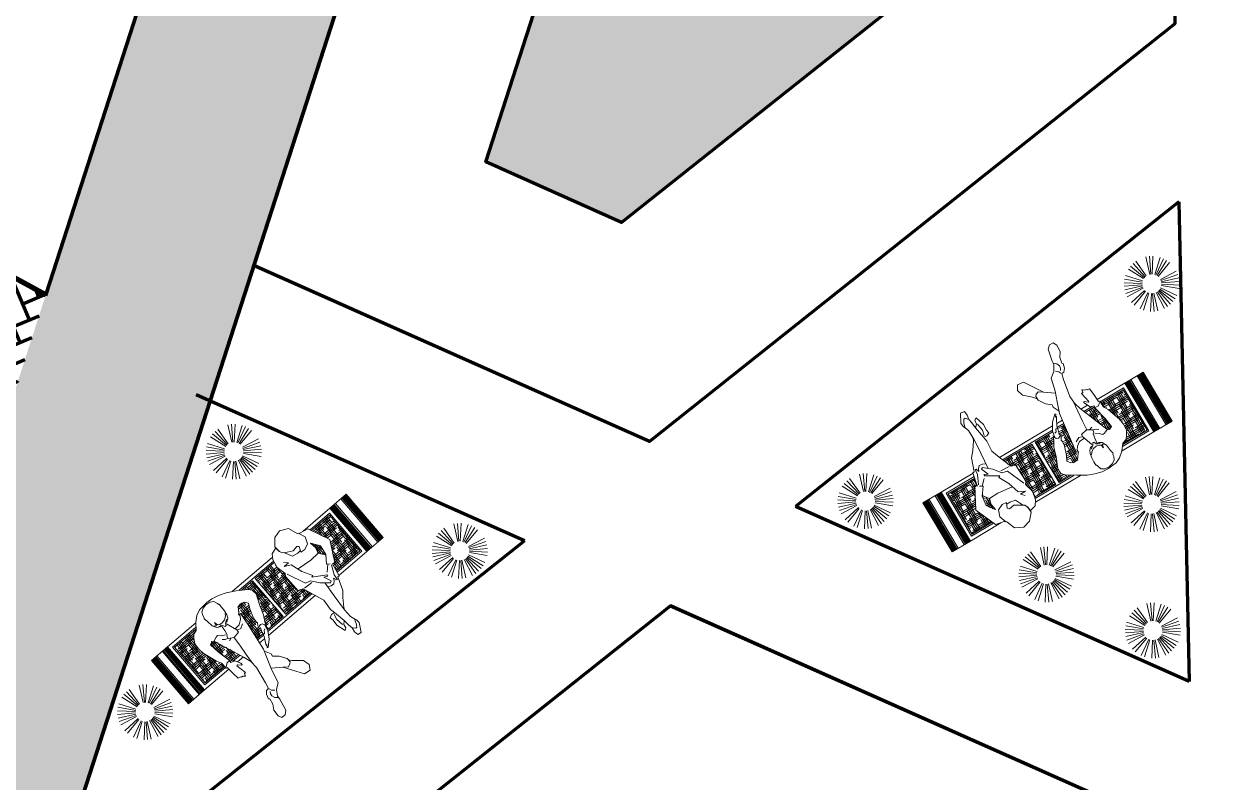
# Model space of a CAD drawing. Header units: millimetres. Extents: x 111 to 1506, y 14 to 566.
# Drawn here: x 225.98 to 238.63, y 112.55 to 120.58 of the extents above; entities that cross this region are included whole.
import ezdxf

# ---------------------------------------------------------------- set-up
doc = ezdxf.new("R2010")
doc.units = ezdxf.units.MM
for name, color, linetype, lineweight in [('G', 254, 'Continuous', 5), ('mobiliario', 45, 'Continuous', 13), ('PALMERAS114', 114, 'Continuous', 5), ('trazado', 253, 'Continuous', 5)]:
    doc.layers.add(name, color=color, linetype=linetype, lineweight=lineweight)
doc.styles.add('ATTR', font='romans.shx', dxfattribs={"width": 0.8, "height": 2.52})
pattern_1 = [(22.914772, (797.12783, 1599.99595), (0.097837146, 0.241122153), [0.552, -0.184]), (112.914772, (797.29731, 1600.0676), (0.097837146, 0.241122153), [0.552, -0.184])]
pattern_2 = [(360, (2.309277, 33.903915), (0.05, 0.0125), [0.2, -0.1]), (90, (2.309277, 33.903915), (-0.0125, -0.05), [0.2, -0.1])]

# ---------------------------------------------------------------- blocks, each defined once
blk = doc.blocks.new('persona 1')
at = {"layer": 'mobiliario', "color": 32, "lineweight": 9}
for p, q in [((768301.775, 8993267.252), (768301.826, 8993267.276)), ((768301.826, 8993267.276), (768301.924, 8993267.285)), ((768301.829, 8993267.244), (768301.863, 8993267.265)), ((768301.863, 8993267.265), (768301.902, 8993267.274)), ((768301.902, 8993267.274), (768301.947, 8993267.269)), ((768301.924, 8993267.285), (768301.983, 8993267.28)), ((768301.947, 8993267.269), (768301.979, 8993267.25)), ((768301.983, 8993267.28), (768302.05, 8993267.263)), ((768301.678, 8993267.149), (768301.725, 8993267.208)), ((768301.725, 8993267.208), (768301.775, 8993267.252)), ((768301.805, 8993267.184), (768301.812, 8993267.192)), ((768301.813, 8993267.15), (768301.805, 8993267.184)), ((768301.812, 8993267.192), (768301.816, 8993267.214)), ((768301.816, 8993267.214), (768301.829, 8993267.244)), ((768301.979, 8993267.25), (768301.993, 8993267.211)), ((768301.993, 8993267.211), (768301.996, 8993267.197)), ((768301.996, 8993267.197), (768302.001, 8993267.197)), ((768302, 8993267.16), (768301.999, 8993267.118)), ((768302.001, 8993267.197), (768302, 8993267.16)), ((768302.05, 8993267.263), (768302.12, 8993267.236)), ((768302.12, 8993267.236), (768302.203, 8993267.188)), ((768302.203, 8993267.188), (768302.294, 8993267.127)), ((768301.581, 8993267), (768301.586, 8993267.062)), ((768301.586, 8993267.062), (768301.616, 8993267.112)), ((768301.616, 8993267.112), (768301.639, 8993267.136)), ((768301.639, 8993267.136), (768301.678, 8993267.149)), ((768301.82, 8993267.087), (768301.813, 8993267.15)), ((768301.842, 8993267.045), (768301.82, 8993267.087)), ((768301.828, 8993267.074), (768301.85, 8993267.06)), ((768301.87, 8993267.029), (768301.842, 8993267.045)), ((768301.85, 8993267.06), (768301.857, 8993267.094)), ((768301.857, 8993267.094), (768301.864, 8993267.061)), ((768301.864, 8993267.061), (768301.883, 8993267.049)), ((768301.883, 8993267.049), (768301.909, 8993267.046)), ((768301.909, 8993267.046), (768301.944, 8993267.054)), ((768301.944, 8993267.054), (768301.972, 8993267.073)), ((768301.944, 8993267.033), (768301.963, 8993267.044)), ((768301.98, 8993267.048), (768301.959, 8993267.03)), ((768301.972, 8993267.073), (768301.988, 8993267.093)), ((768301.991, 8993267.076), (768301.98, 8993267.048)), ((768301.999, 8993267.118), (768301.991, 8993267.076)), ((768302.122, 8993267.066), (768302.087, 8993267.016)), ((768302.156, 8993267.07), (768302.122, 8993267.066)), ((768302.191, 8993267.059), (768302.156, 8993267.07)), ((768302.215, 8993267.026), (768302.191, 8993267.059)), ((768302.327, 8993267.045), (768302.282, 8993266.94)), ((768302.294, 8993267.127), (768302.323, 8993267.097)), ((768302.323, 8993267.097), (768302.327, 8993267.045)), ((768301.59, 8993266.944), (768301.581, 8993267)), ((768301.635, 8993266.808), (768301.59, 8993266.944)), ((768301.72, 8993266.974), (768301.691, 8993266.96)), ((768301.691, 8993266.96), (768301.704, 8993266.865)), ((768301.742, 8993266.96), (768301.72, 8993266.974)), ((768301.735, 8993266.964), (768301.779, 8993266.979)), ((768301.855, 8993266.666), (768301.742, 8993266.96)), ((768301.779, 8993266.979), (768301.8, 8993266.984)), ((768301.8, 8993266.984), (768301.824, 8993266.958)), ((768301.824, 8993266.958), (768301.859, 8993266.94)), ((768301.86, 8993267.04), (768301.892, 8993267.033)), ((768301.872, 8993266.931), (768301.86, 8993266.923)), ((768301.897, 8993267.025), (768301.87, 8993267.029)), ((768301.882, 8993266.975), (768301.872, 8993266.931)), ((768301.885, 8993267.022), (768301.882, 8993266.975)), ((768301.908, 8993267.003), (768301.897, 8993267.025)), ((768301.92, 8993267.002), (768301.908, 8993267.003)), ((768301.932, 8993267.024), (768301.92, 8993267.002)), ((768301.959, 8993267.03), (768301.932, 8993267.024)), ((768301.971, 8993266.905), (768301.935, 8993267.012)), ((768302.019, 8993266.927), (768302.058, 8993266.958)), ((768302.058, 8993266.958), (768302.081, 8993266.986)), ((768302.087, 8993267.016), (768302.075, 8993267.005)), ((768302.075, 8993267.005), (768302.095, 8993267.001)), ((768302.081, 8993266.986), (768302.078, 8993266.996)), ((768302.094, 8993266.962), (768302.085, 8993266.89)), ((768302.095, 8993267.001), (768302.094, 8993266.962)), ((768302.161, 8993266.89), (768302.192, 8993266.978)), ((768302.192, 8993266.978), (768302.215, 8993267.026)), ((768302.282, 8993266.94), (768302.254, 8993266.852)), ((768301.704, 8993266.865), (768301.734, 8993266.733)), ((768301.828, 8993266.909), (768301.808, 8993266.925)), ((768301.851, 8993266.903), (768301.828, 8993266.909)), ((768301.883, 8993266.884), (768301.852, 8993266.873)), ((768301.86, 8993266.923), (768301.858, 8993266.898)), ((768301.858, 8993266.898), (768301.906, 8993266.868)), ((768301.9, 8993266.779), (768301.904, 8993266.863)), ((768301.906, 8993266.868), (768301.97, 8993266.88)), ((768301.97, 8993266.925), (768302.019, 8993266.927)), ((768301.97, 8993266.88), (768301.971, 8993266.905)), ((768301.979, 8993266.9), (768302.006, 8993266.892)), ((768302.006, 8993266.892), (768302.049, 8993266.916)), ((768302.085, 8993266.89), (768302.045, 8993266.607)), ((768302.147, 8993266.809), (768302.161, 8993266.829)), ((768302.156, 8993266.846), (768302.161, 8993266.89)), ((768302.161, 8993266.829), (768302.156, 8993266.846)), ((768302.254, 8993266.852), (768302.228, 8993266.809)), ((768301.659, 8993266.764), (768301.635, 8993266.808)), ((768301.662, 8993266.7), (768301.659, 8993266.764)), ((768301.702, 8993266.733), (768301.668, 8993266.708)), ((768301.733, 8993266.727), (768301.702, 8993266.733)), ((768301.734, 8993266.733), (768301.73, 8993266.71)), ((768301.73, 8993266.71), (768301.768, 8993266.7)), ((768301.889, 8993266.675), (768301.9, 8993266.779)), ((768302.125, 8993266.692), (768302.134, 8993266.719)), ((768302.134, 8993266.719), (768302.136, 8993266.734)), ((768302.136, 8993266.734), (768302.144, 8993266.759)), ((768302.136, 8993266.716), (768302.143, 8993266.71)), ((768302.138, 8993266.786), (768302.147, 8993266.809)), ((768302.153, 8993266.777), (768302.138, 8993266.786)), ((768302.143, 8993266.71), (768302.152, 8993266.719)), ((768302.144, 8993266.759), (768302.153, 8993266.777)), ((768302.188, 8993266.714), (768302.144, 8993266.643)), ((768302.172, 8993266.802), (768302.15, 8993266.794)), ((768302.152, 8993266.719), (768302.162, 8993266.737)), ((768302.162, 8993266.737), (768302.178, 8993266.744)), ((768302.192, 8993266.793), (768302.172, 8993266.802)), ((768302.198, 8993266.769), (768302.188, 8993266.714)), ((768302.2, 8993266.774), (768302.192, 8993266.793)), ((768302.21, 8993266.772), (768302.198, 8993266.769)), ((768302.228, 8993266.809), (768302.21, 8993266.772)), ((768301.674, 8993266.696), (768301.662, 8993266.7)), ((768301.68, 8993266.617), (768301.674, 8993266.696)), ((768301.687, 8993266.553), (768301.68, 8993266.617)), ((768301.762, 8993266.653), (768301.752, 8993266.652)), ((768301.752, 8993266.652), (768301.774, 8993266.55)), ((768301.79, 8993266.627), (768301.762, 8993266.653)), ((768301.768, 8993266.7), (768301.797, 8993266.644)), ((768301.798, 8993266.629), (768301.79, 8993266.627)), ((768301.797, 8993266.644), (768301.798, 8993266.629)), ((768301.878, 8993266.596), (768301.855, 8993266.666)), ((768301.881, 8993266.519), (768301.878, 8993266.596)), ((768301.879, 8993266.574), (768301.889, 8993266.675)), ((768302.045, 8993266.607), (768302.009, 8993266.502)), ((768302.08, 8993266.596), (768302.096, 8993266.619)), ((768302.087, 8993266.589), (768302.08, 8993266.596)), ((768302.084, 8993266.616), (768302.1, 8993266.642)), ((768302.096, 8993266.619), (768302.084, 8993266.616)), ((768302.144, 8993266.643), (768302.087, 8993266.589)), ((768302.1, 8993266.642), (768302.125, 8993266.692)), ((768301.71, 8993266.549), (768301.687, 8993266.553)), ((768301.717, 8993266.542), (768301.71, 8993266.549)), ((768301.732, 8993266.541), (768301.717, 8993266.542)), ((768301.745, 8993266.529), (768301.732, 8993266.541)), ((768301.753, 8993266.524), (768301.745, 8993266.529)), ((768301.759, 8993266.549), (768301.753, 8993266.524)), ((768301.774, 8993266.55), (768301.759, 8993266.549)), ((768301.853, 8993266.353), (768301.881, 8993266.519)), ((768302.009, 8993266.502), (768301.976, 8993266.407)), ((768302.068, 8993266.527), (768302.038, 8993266.587)), ((768302.066, 8993266.502), (768302.068, 8993266.527)), ((768302.114, 8993266.462), (768302.066, 8993266.502)), ((768301.976, 8993266.407), (768301.945, 8993266.281)), ((768301.982, 8993266.425), (768302.074, 8993266.357)), ((768302.154, 8993266.397), (768302.114, 8993266.462)), ((768302.156, 8993266.356), (768302.154, 8993266.397)), ((768302.178, 8993266.354), (768302.155, 8993266.381)), ((768301.777, 8993266.222), (768301.79, 8993266.267)), ((768301.79, 8993266.267), (768301.814, 8993266.295)), ((768301.814, 8993266.295), (768301.838, 8993266.296)), ((768301.82, 8993266.246), (768301.832, 8993266.264)), ((768301.838, 8993266.296), (768301.853, 8993266.353)), ((768301.852, 8993266.267), (768301.843, 8993266.289)), ((768301.875, 8993266.246), (768301.852, 8993266.267)), ((768301.945, 8993266.281), (768301.892, 8993266.241)), ((768302.072, 8993266.359), (768302.141, 8993266.253)), ((768302.074, 8993266.357), (768302.115, 8993266.329)), ((768302.115, 8993266.329), (768302.142, 8993266.34)), ((768302.142, 8993266.34), (768302.156, 8993266.356)), ((768302.199, 8993266.336), (768302.178, 8993266.354)), ((768302.199, 8993266.336), (768302.258, 8993266.282)), ((768302.258, 8993266.282), (768302.275, 8993266.22)), ((768301.745, 8993266.11), (768301.775, 8993266.158)), ((768301.775, 8993266.158), (768301.787, 8993266.213)), ((768301.787, 8993266.213), (768301.777, 8993266.222)), ((768301.819, 8993266.224), (768301.82, 8993266.246)), ((768301.83, 8993266.195), (768301.819, 8993266.224)), ((768301.855, 8993266.173), (768301.83, 8993266.195)), ((768301.854, 8993266.151), (768301.832, 8993266.035)), ((768301.857, 8993266.186), (768301.854, 8993266.151)), ((768301.892, 8993266.241), (768301.857, 8993266.186)), ((768302.187, 8993266.181), (768302.141, 8993266.253)), ((768302.247, 8993266.174), (768302.187, 8993266.181)), ((768302.275, 8993266.22), (768302.247, 8993266.174)), ((768301.742, 8993266.043), (768301.745, 8993266.11)), ((768301.759, 8993266.007), (768301.742, 8993266.043)), ((768301.832, 8993266.035), (768301.798, 8993266.006)), ((768301.798, 8993266.006), (768301.759, 8993266.007))]:
    blk.add_line(p, q, dxfattribs=at)
blk = doc.blocks.new('persona 2')
at = {"layer": 'mobiliario', "color": 32, "lineweight": 9}
for p, q in [((768302.501, 8993267.261), (768302.557, 8993267.326)), ((768302.557, 8993267.326), (768302.631, 8993267.346)), ((768302.631, 8993267.346), (768302.71, 8993267.307)), ((768302.71, 8993267.307), (768302.742, 8993267.22)), ((768302.39, 8993267.098), (768302.407, 8993267.182)), ((768302.407, 8993267.182), (768302.438, 8993267.228)), ((768302.438, 8993267.228), (768302.502, 8993267.246)), ((768302.502, 8993267.207), (768302.499, 8993267.245)), ((768302.506, 8993267.2), (768302.501, 8993267.261)), ((768302.518, 8993267.173), (768302.502, 8993267.207)), ((768302.556, 8993267.149), (768302.518, 8993267.173)), ((768302.534, 8993267.159), (768302.57, 8993267.086)), ((768302.742, 8993267.22), (768302.762, 8993267.205)), ((768302.751, 8993267.217), (768302.777, 8993267.147)), ((768302.762, 8993267.205), (768302.847, 8993267.188)), ((768302.847, 8993267.188), (768302.936, 8993266.978)), ((768302.412, 8993267.009), (768302.39, 8993267.098)), ((768302.5, 8993267.065), (768302.446, 8993267.064)), ((768302.446, 8993267.064), (768302.507, 8993267.034)), ((768302.469, 8993267.097), (768302.5, 8993267.065)), ((768302.608, 8993267.121), (768302.556, 8993267.149)), ((768302.57, 8993267.086), (768302.626, 8993267.077)), ((768302.659, 8993267.128), (768302.608, 8993267.121)), ((768302.626, 8993267.077), (768302.657, 8993267.079)), ((768302.653, 8993267.065), (768302.675, 8993267.114)), ((768302.696, 8993267.059), (768302.653, 8993267.065)), ((768302.675, 8993267.114), (768302.659, 8993267.128)), ((768302.751, 8993267.084), (768302.696, 8993267.059)), ((768302.777, 8993267.147), (768302.751, 8993267.084)), ((768302.786, 8993267.007), (768302.777, 8993267.068)), ((768302.777, 8993267.068), (768302.831, 8993266.99)), ((768302.396, 8993266.983), (768302.412, 8993267.009)), ((768302.4, 8993266.805), (768302.396, 8993266.983)), ((768302.496, 8993266.815), (768302.422, 8993266.991)), ((768302.507, 8993267.034), (768302.542, 8993266.921)), ((768302.533, 8993266.963), (768302.677, 8993266.946)), ((768302.677, 8993266.946), (768302.772, 8993266.951)), ((768302.772, 8993266.951), (768302.786, 8993267.007)), ((768302.772, 8993266.951), (768302.812, 8993266.897)), ((768302.831, 8993266.99), (768302.817, 8993266.896)), ((768302.936, 8993266.978), (768302.832, 8993266.783)), ((768302.542, 8993266.921), (768302.596, 8993266.824)), ((768302.596, 8993266.824), (768302.58, 8993266.818)), ((768302.58, 8993266.818), (768302.699, 8993266.744)), ((768302.817, 8993266.896), (768302.763, 8993266.821)), ((768302.763, 8993266.821), (768302.793, 8993266.803)), ((768302.445, 8993266.789), (768302.4, 8993266.805)), ((768302.496, 8993266.662), (768302.445, 8993266.789)), ((768302.459, 8993266.785), (768302.546, 8993266.782)), ((768302.547, 8993266.802), (768302.496, 8993266.815)), ((768302.602, 8993266.729), (768302.547, 8993266.802)), ((768302.679, 8993266.665), (768302.602, 8993266.729)), ((768302.7, 8993266.729), (768302.665, 8993266.747)), ((768302.665, 8993266.747), (768302.696, 8993266.675)), ((768302.699, 8993266.744), (768302.7, 8993266.729)), ((768302.771, 8993266.814), (768302.719, 8993266.763)), ((768302.752, 8993266.701), (768302.794, 8993266.788)), ((768302.809, 8993266.789), (768302.782, 8993266.663)), ((768302.832, 8993266.783), (768302.809, 8993266.789)), ((768302.525, 8993266.581), (768302.496, 8993266.662)), ((768302.637, 8993266.695), (768302.625, 8993266.551)), ((768302.641, 8993266.65), (768302.663, 8993266.64)), ((768302.663, 8993266.64), (768302.696, 8993266.636)), ((768302.696, 8993266.675), (768302.679, 8993266.665)), ((768302.696, 8993266.636), (768302.717, 8993266.66)), ((768302.717, 8993266.66), (768302.728, 8993266.682)), ((768302.767, 8993266.662), (768302.72, 8993266.536)), ((768302.728, 8993266.682), (768302.739, 8993266.65)), ((768302.739, 8993266.65), (768302.748, 8993266.647)), ((768302.748, 8993266.647), (768302.752, 8993266.701)), ((768302.782, 8993266.663), (768302.767, 8993266.662)), ((768302.517, 8993266.475), (768302.525, 8993266.581)), ((768302.625, 8993266.551), (768302.612, 8993266.387)), ((768302.677, 8993266.484), (768302.623, 8993266.409)), ((768302.72, 8993266.536), (768302.677, 8993266.484)), ((768302.462, 8993266.417), (768302.492, 8993266.432)), ((768302.469, 8993266.384), (768302.462, 8993266.417)), ((768302.465, 8993266.326), (768302.469, 8993266.384)), ((768302.492, 8993266.432), (768302.525, 8993266.429)), ((768302.512, 8993266.417), (768302.499, 8993266.366)), ((768302.525, 8993266.429), (768302.517, 8993266.475)), ((768302.525, 8993266.429), (768302.546, 8993266.315)), ((768302.623, 8993266.409), (768302.613, 8993266.387)), ((768302.613, 8993266.387), (768302.616, 8993266.302)), ((768302.492, 8993266.235), (768302.465, 8993266.326)), ((768302.499, 8993266.366), (768302.511, 8993266.295)), ((768302.519, 8993266.288), (768302.514, 8993266.25)), ((768302.546, 8993266.315), (768302.519, 8993266.288)), ((768302.55, 8993266.255), (768302.546, 8993266.315)), ((768302.615, 8993266.219), (768302.632, 8993266.269)), ((768302.616, 8993266.302), (768302.627, 8993266.27)), ((768302.627, 8993266.27), (768302.637, 8993266.244)), ((768302.514, 8993266.25), (768302.492, 8993266.235)), ((768302.559, 8993266.213), (768302.55, 8993266.255)), ((768302.552, 8993266.17), (768302.559, 8993266.213)), ((768302.557, 8993266.13), (768302.552, 8993266.17)), ((768302.567, 8993266.207), (768302.582, 8993266.188)), ((768302.582, 8993266.188), (768302.597, 8993266.189)), ((768302.641, 8993266.207), (768302.596, 8993266.125)), ((768302.597, 8993266.189), (768302.615, 8993266.219)), ((768302.637, 8993266.244), (768302.641, 8993266.207)), ((768302.596, 8993266.125), (768302.557, 8993266.13))]:
    blk.add_line(p, q, dxfattribs=at)
blk = doc.blocks.new('bloque1')
at = {"layer": 'mobiliario'}
h = blk.add_hatch(dxfattribs=at)
h.set_pattern_fill('HOUND', color=250, scale=0.2, style=0)
h.set_pattern_definition(pattern_2)
h.paths.add_polyline_path([(256.2525, 18.257), (256.2562, 18.3034), (256.2787, 18.3412), (256.2964, 18.3586), (256.3256, 18.369), (256.3306, 18.3753), (256.1335, 18.3753), (256.1335, 18.0453), (256.3128, 18.0453), (256.3114, 18.0802), (256.2935, 18.1127), (256.2598, 18.2148)])
h = blk.add_hatch(dxfattribs=at)
h.set_pattern_fill('HOUND', color=250, scale=0.2, style=0)
h.set_pattern_definition(pattern_2)
h.paths.add_polyline_path([(256.3738, 18.2268), (256.3567, 18.2372), (256.335, 18.2271), (256.3453, 18.1554), (256.3677, 18.0566), (256.3657, 18.0453), (256.4435, 18.0453)])
h.paths.add_polyline_path([(256.7111, 18.2405), (256.7281, 18.2763), (256.7105, 18.3014), (256.6843, 18.3096), (256.6586, 18.3067), (256.6324, 18.2687), (256.6235, 18.2609), (256.6384, 18.2578), (256.6378, 18.2282), (256.6307, 18.1744), (256.6123, 18.0453), (256.6669, 18.0453), (256.6673, 18.0465), (256.6687, 18.0576), (256.6753, 18.0764), (256.6821, 18.0896), (256.6708, 18.0965), (256.6775, 18.1134), (256.6879, 18.1286), (256.6837, 18.1414), (256.6879, 18.1748)])
h.paths.add_polyline_path([(256.853, 18.3753), (256.7535, 18.3753), (256.7878, 18.3526), (256.8091, 18.3294), (256.8125, 18.2907), (256.7788, 18.2118), (256.7574, 18.1462), (256.7384, 18.114), (256.7248, 18.0858), (256.7156, 18.0836), (256.7085, 18.0453), (256.853, 18.0453)])
h = blk.add_hatch(dxfattribs=at)
h.set_pattern_fill('HOUND', color=250, scale=0.2, style=0)
h.set_pattern_definition(pattern_2)
h.paths.add_polyline_path([(257.0489, 18.2496), (257.0611, 18.2686), (257.0449, 18.3354), (257.0527, 18.3753), (256.878, 18.3753), (256.878, 18.0453), (257.1093, 18.0453), (257.0855, 18.1037), (257.0517, 18.116)])
h.paths.add_polyline_path([(257.5635, 18.3753), (257.399, 18.3753), (257.4541, 18.2459), (257.3762, 18.0997), (257.3589, 18.1041), (257.3462, 18.0453), (257.5635, 18.0453)])
h = blk.add_hatch(dxfattribs=at)
h.set_pattern_fill('HOUND', color=250, scale=0.2, style=0)
h.set_pattern_definition(pattern_2)
h.paths.add_polyline_path([(257.3752, 18.2549), (257.3346, 18.3132), (257.3414, 18.2672), (257.3308, 18.2257), (257.361, 18.1848), (257.361, 18.179), (257.3644, 18.1839)])
at = {"layer": 'mobiliario', "color": 250}
for p, q in [((255.9485, 18.0103), (255.9485, 18.4103)), ((256.0985, 18.4103), (255.9485, 18.4103)), ((255.9518, 18.4103), (255.9518, 18.0103)), ((255.9556, 18.4103), (255.9556, 18.0103)), ((255.9607, 18.4103), (255.9607, 18.0103)), ((255.9665, 18.4103), (255.9665, 18.0103)), ((255.973, 18.4103), (255.973, 18.0103)), ((255.9804, 18.4103), (255.9804, 18.0103)), ((255.9884, 18.4103), (255.9884, 18.0103)), ((255.9985, 18.0103), (255.9985, 18.4103)), ((256.0485, 18.0103), (256.0485, 18.4103)), ((256.0585, 18.4103), (256.0585, 18.0103)), ((256.0666, 18.4103), (256.0666, 18.0103)), ((256.074, 18.4103), (256.074, 18.0103)), ((256.0805, 18.4103), (256.0805, 18.0103)), ((256.0863, 18.4103), (256.0863, 18.0103)), ((256.0913, 18.4103), (256.0913, 18.0103)), ((256.0952, 18.4103), (256.0952, 18.0103)), ((256.0985, 18.0103), (256.0985, 18.4103)), ((256.3586, 18.4103), (256.0985, 18.4103)), ((256.0985, 18.4103), (256.0985, 18.0103)), ((256.3386, 18.3853), (256.1235, 18.3853)), ((256.1235, 18.3853), (256.1235, 18.0353)), ((257.0653, 18.4103), (256.6981, 18.4103)), ((257.0547, 18.3853), (256.7385, 18.3853)), ((257.5985, 18.4103), (257.3507, 18.4103)), ((257.5735, 18.3853), (257.3947, 18.3853)), ((257.5735, 18.0353), (257.5735, 18.3853)), ((257.5985, 18.0103), (257.5985, 18.4103)), ((257.5985, 18.4103), (257.7485, 18.4103)), ((257.5985, 18.0103), (257.5985, 18.4103)), ((257.6018, 18.4103), (257.6018, 18.0103)), ((257.6056, 18.4103), (257.6056, 18.0103)), ((257.6107, 18.4103), (257.6107, 18.0103)), ((257.6165, 18.4103), (257.6165, 18.0103)), ((257.623, 18.4103), (257.623, 18.0103)), ((257.6304, 18.4103), (257.6304, 18.0103)), ((257.6384, 18.4103), (257.6384, 18.0103)), ((257.6485, 18.0103), (257.6485, 18.4103)), ((257.6985, 18.0103), (257.6985, 18.4103)), ((257.7085, 18.4103), (257.7085, 18.0103)), ((257.7166, 18.4103), (257.7166, 18.0103)), ((257.724, 18.4103), (257.724, 18.0103)), ((257.7305, 18.4103), (257.7305, 18.0103)), ((257.7363, 18.4103), (257.7363, 18.0103)), ((257.7413, 18.4103), (257.7413, 18.0103)), ((257.7452, 18.4103), (257.7452, 18.0103)), ((257.7485, 18.0103), (257.7485, 18.4103)), ((256.3306, 18.3753), (256.1335, 18.3753)), ((256.1335, 18.3753), (256.1335, 18.0453)), ((256.853, 18.3753), (256.7535, 18.3753)), ((256.853, 18.0453), (256.853, 18.3753)), ((257.0527, 18.3753), (256.878, 18.3753)), ((256.878, 18.0453), (256.878, 18.3753)), ((257.5635, 18.3753), (257.399, 18.3753)), ((257.5635, 18.0453), (257.5635, 18.3753)), ((256.1335, 18.0453), (256.3128, 18.0453)), ((256.3657, 18.0453), (256.4435, 18.0453)), ((256.6123, 18.0453), (256.6669, 18.0453)), ((256.7085, 18.0453), (256.853, 18.0453)), ((256.878, 18.0453), (257.1093, 18.0453)), ((257.3462, 18.0453), (257.5635, 18.0453)), ((256.0985, 18.0103), (255.9485, 18.0103)), ((256.0952, 18.0103), (256.324, 18.0103)), ((256.1235, 18.0353), (256.3132, 18.0353)), ((256.3802, 18.0353), (256.4474, 18.0353)), ((256.404, 18.0103), (256.457, 18.0103)), ((256.6073, 18.0103), (256.653, 18.0103)), ((256.6109, 18.0353), (256.6637, 18.0353)), ((256.688, 18.0103), (257.1236, 18.0103)), ((256.7035, 18.0353), (257.1134, 18.0353)), ((257.3386, 18.0103), (257.5985, 18.0103)), ((257.344, 18.0353), (257.5735, 18.0353)), ((257.5985, 18.0103), (257.7485, 18.0103))]:
    blk.add_line(p, q, dxfattribs=at)
at = {"layer": 'trazado'}
blk.add_line((257.361, 18.1848), (257.361, 18.1717), dxfattribs=at)
at = {"layer": 'mobiliario', "xscale": 0.75, "yscale": 0.75, "zscale": 0.75}
for name, p in [('persona 1', (-575969.933, -6744931.9954)), ('persona 2', (-575969.748, -6744931.9903))]:
    blk.add_blockref(name, p, dxfattribs=at)
blk = doc.blocks.new('A$C772F565F')
at = {"layer": 'mobiliario', "lineweight": 13, "xscale": 1.506646428533565, "yscale": 1.506646428533565, "zscale": 1.506646428533565}
blk.add_blockref('bloque1', (-385.624, -26.38), dxfattribs=at)
blk = doc.blocks.new('EVG7')
for p, q in [((-9.2, 18.3), (-24.1, 54.3)), ((-6.6, 19.1), (-16.7, 56.9)), ((-3.9, 19.7), (-9, 58.4)), ((1.6, 19.7), (6.7, 58.4)), ((4.2, 19.1), (14.4, 56.9)), ((6.9, 18.3), (21.8, 54.3)), ((-17.8, 11.7), (-48.8, 35.4)), ((-16, 13.7), (-43.6, 41.3)), ((-13.8, 15.4), (-37.7, 46.5)), ((-11.6, 17), (-31.2, 50.9)), ((9.3, 17), (28.8, 50.9)), ((15.5, 11.7), (46.4, 35.4)), ((17, 9.4), (50.8, 28.9)), ((-21.6, 4.4), (-59.1, 14.4)), ((-20.6, 7), (-56.6, 21.9)), ((18.2, 7), (54.3, 21.9)), ((19.8, 1.7), (58.3, 6.7)), ((-22.2, -1.1), (-61.2, -1.1)), ((-22.2, -3.8), (-60.7, -8.9)), ((-20.6, -9.1), (-56.6, -24)), ((-19.4, -11.6), (-53.1, -31.1)), ((-17.8, -13.9), (-48.8, -37.6)), ((-13.8, -17.6), (-37.7, -48.7)), ((-11.6, -19.2), (-31.2, -53)), ((-9.2, -20.5), (-24.1, -56.5)), ((-6.6, -21.3), (-16.7, -59)), ((-3.9, -21.8), (-9, -60.6)), ((-1.2, -22.1), (-1.2, -61.1)), ((4.2, -21.3), (14.4, -59)), ((6.9, -20.5), (21.8, -56.5)), ((9.3, -19.2), (28.8, -53)), ((11.5, -17.6), (35.3, -48.7)), ((13.6, -15.9), (41.2, -43.5)), ((15.5, -13.9), (46.4, -37.6)), ((19.3, -6.6), (56.8, -16.6)), ((19.8, -1.1), (58.8, -1.1)), ((19.8, -3.8), (58.3, -8.9))]:
    blk.add_line(p, q)
at = {"style": 'ATTR', "width": 0.8, "flags": 9}
blk.add_attdef('ESTCODE', (0, 0), '', height=0.7, dxfattribs=at)

msp = doc.modelspace()

# ---------------------------------------------------------------- hatches: boundary and pattern name
at = {"layer": 'G', "lineweight": 100, "ltscale": 1000}
h = msp.add_hatch(dxfattribs=at)
h.set_pattern_fill('AR-HBONE', color=256, scale=0.046, angle=-22.085228, style=0)
h.set_pattern_definition(pattern_1)
edge = h.paths.add_edge_path()
edge.add_line((235.50294, 146.48372), (237.44709, 145.9959))
edge.add_line((237.44709, 145.9959), (222.91738, 100.98918))
edge.add_line((222.91738, 100.98918), (220.93875, 101.37021))
edge.add_line((220.93875, 101.37021), (235.50409, 146.48343))
h = msp.add_hatch(dxfattribs=at)
h.set_pattern_fill('AR-HBONE', color=256, scale=0.046, angle=-22.085228, style=0)
h.set_pattern_definition(pattern_1)
h.paths.add_polyline_path([(226.21222, 117.70512), (225.58665, 115.76739), (209.42328, 124.62156), (210.26501, 126.44088)])
at = {"layer": 'mobiliario', "lineweight": 100, "ltscale": 1000}
h = msp.add_hatch(color=256, dxfattribs=at)
h.dxf.hatch_style = 1
h.set_gradient(color1=(0, 0, 255), tint=1, name='INVHEMISPHERICAL')
h.paths.add_polyline_path([(236.02645, 127.17415), (236.14896, 121.5323), (232.31225, 118.48188), (230.87296, 119.12214), (233.724, 127.95343)])

# ---------------------------------------------------------------- linework, layer by layer
at = {"lineweight": 211, "ltscale": 1000}
for p, q in [((235.50294, 146.48372), (226.21222, 117.70512)), ((232.44388, 130.49814), (222.91738, 100.98918)), ((210.26501, 126.44088), (226.21222, 117.70512))]:
    msp.add_line(p, q, dxfattribs=at)
at = {"lineweight": 100, "ltscale": 1000}
for p, q in [((238.17002, 120.58408), (232.60754, 116.16156)), ((238.21092, 118.70028), (234.15307, 115.47403)), ((238.21092, 118.70028), (238.32124, 113.61984)), ((232.60754, 116.16156), (228.41616, 118.02608)), ((231.28348, 115.10884), (227.80649, 116.65557)), ((238.32124, 113.61984), (234.15307, 115.47403)), ((231.28348, 115.10884), (226.14839, 111.02612)), ((232.82901, 114.42132), (225.3268, 108.45659)), ((238.35723, 111.96211), (232.82901, 114.42132))]:
    msp.add_line(p, q, dxfattribs=at)
for points in [[(226.21899, 117.72471), (210.26501, 126.44088), (221.19856, 150.07294), (235.50409, 146.48343), (226.21899, 117.72471)], [(226.21899, 117.72471), (235.73944, 147.21236)], [(235.50294, 146.48372), (226.21222, 117.70512)], [(223.55255, 102.95667), (237.44709, 145.9959), (252.399, 142.2442), (239.0512, 130.39259), (233.05837, 132.40154), (237.44709, 145.9959)], [(223.55255, 102.95667), (232.44388, 130.49814), (239.49941, 128.13296), (242.89743, 131.13308), (261.65868, 109.92131), (247.00179, 100.37129), (245.10407, 88.77997), (220.48213, 93.44585), (232.44388, 130.49814)], [(232.44388, 130.49814), (222.91738, 100.98918)], [(237.99555, 128.61914), (238.17002, 120.58408), (232.60754, 116.16156), (228.41731, 118.02557), (232.44388, 130.49814), (237.99555, 128.61914)], [(210.26052, 126.43118), (210.26501, 126.44088), (226.21222, 117.70512)], [(238.35723, 111.96211), (238.40444, 109.78805), (224.212, 104.99935), (225.32857, 108.45799), (232.82901, 114.42132), (238.35723, 111.96211)]]:
    msp.add_lwpolyline(points, dxfattribs=at)
msp.add_lwpolyline([(236.02645, 127.17415), (236.14896, 121.5323), (232.31225, 118.48188), (230.87296, 119.12214), (233.724, 127.95343)], close=True, dxfattribs=at)

# ---------------------------------------------------------------- block references
at = {"layer": 'mobiliario', "lineweight": 13}
for p, rotation in [((237.4476, 117.54435), 210.721732944333), ((228.21523, 112.8083), 40.49033837330633)]:
    msp.add_blockref('A$C772F565F', p, dxfattribs=dict(at, rotation=rotation))
at = {"layer": 'PALMERAS114', "extrusion": (0, 0, -1), "xscale": -0.004880888891868356, "yscale": 0.004880888891718753, "zscale": -0.004880888891868356, "rotation": 294.9205878507973}
for p in [(-237.92289, 117.838), (-228.20405, 116.06036), (-234.89226, 115.53704), (-237.92044, 115.50458), (-230.59687, 115.00981), (-236.80704, 114.7601), (-237.93496, 114.16637), (-227.2654, 113.3027)]:
    msp.add_blockref('EVG7', p, dxfattribs=at)

doc.saveas('drawing.dxf')
